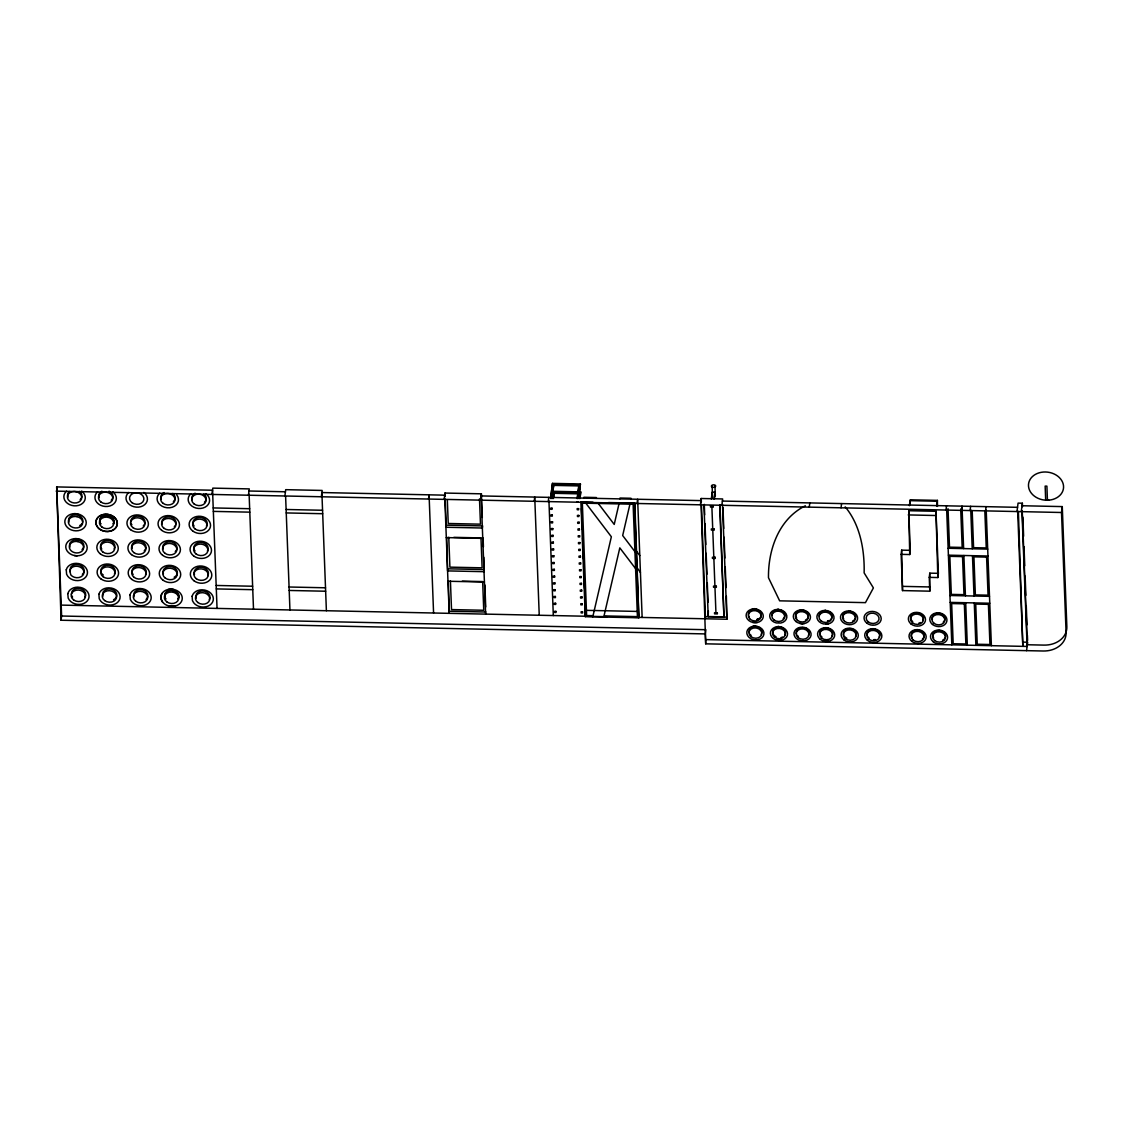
<?xml version="1.0" encoding="UTF-8"?>
<svg xmlns="http://www.w3.org/2000/svg" width="1123" height="1123" viewBox="0 0 1123 1123"><rect width="100%" height="100%" fill="white"/><g stroke="black" fill="none" stroke-linecap="round" stroke-linejoin="round"><path stroke-width="1.5" d="M71.381 594.123L72.125 591.245A7.201 5.741 7.3 0 1 78.105 588.326L79.972 588.522A7.201 5.741 7.3 0 1 84.969 596.973M61.077 620.233L61.611 616.022L705.862 629.708L705.328 633.919L61.077 620.233L56.683 486.919L212.542 490.232L217.048 608.413M60.656 609.312L61.204 605.1L607.136 616.695M212.008 494.443L212.809 488.126L249.264 488.898L248.45 495.215M284.891 495.987L285.705 489.67L322.147 490.442L321.346 496.759M428.537 499.047L429.07 494.822L433.576 613.004M444.161 499.37L444.961 493.053L481.402 493.825L482.314 517.478M446.182 525.143L445.915 527.249L482.357 528.021L482.637 525.915L446.182 525.143L445.227 499.805M446.645 537.243L447.586 570.905L484.027 571.677L483.831 557.303M448.316 580.83L449.2 613.34L444.82 498.542M480.602 500.142L481.402 493.825M534.197 501.279L534.73 497.068L539.237 615.25M548.263 501.588L548.796 497.377M550.537 498.542L552.474 483.381L580.423 483.971L578.752 498.5M551 496.31L552.474 483.381M551.926 498.654L553.779 484.252L578.906 484.785L577.278 497.503M552.179 498.191L553.779 484.252M553.26 498.584L554.074 492.183L579.215 492.716M553.499 498.107L554.074 492.183M577.32 498.64L578.949 485.922L553.821 485.389M578.71 497.363L580.423 483.971M579.861 498.598L580.717 491.902L552.783 491.298M580.128 498.051L580.717 491.902M583.848 498.121L583.96 497.278L596.411 497.545L596.299 498.387M634.818 502.739L638.861 617.79L585.265 616.653L584.872 597.169M619.938 498.879L620.036 498.036L631.014 498.275L630.901 499.117M637.092 503.469L637.639 499.258L642.145 617.439M636.264 566.568L640.433 572.548M700.401 504.817L701.215 498.5L722.65 498.949L721.836 505.28M711.336 499.033L712.221 492.127L715.028 492.183L714.144 499.089M711.533 498.879L712.375 492.323M714.354 498.935L715.197 492.379M705.455 618.787L701.468 505.448M720.011 504.69L723.942 616.878L708.22 616.541L708.36 610.94M1022.028 505.743L1062.274 506.599L1061.516 512.495L1066.092 632.502A23.695 18.923 7.3 0 1 1043.211 651.003L705.707 643.83L701.075 504.087M624.641 617.074L726.89 619.236L726.356 596.285M754.502 608.624L752.256 609.087A8.605 6.864 7.3 0 0 748.844 620.556A8.605 6.864 7.3 0 0 763.064 617.762A8.605 6.864 7.3 0 0 752.242 609.101M755.161 625.876L752.915 626.339M778.028 609.41L775.825 609.592A8.605 6.878 7.3 0 0 769.718 616.12A8.605 6.878 7.3 0 0 776.33 622.928L780.766 623.026A8.605 6.878 7.3 0 0 786.76 615.586A8.605 6.878 7.3 0 0 778.028 609.41L778.071 609.129M778.73 626.381L776.484 626.845A8.605 6.878 7.3 0 0 773.087 638.313A8.605 6.878 7.3 0 0 787.307 635.52A8.605 6.878 7.3 0 0 776.484 626.845M809.262 507.133L809.809 502.922M827.932 624.023L823.496 623.925A8.605 6.878 7.3 0 1 816.926 616.232A8.605 6.878 7.3 0 1 825.194 610.407L825.237 610.126M841.043 507.807L841.59 503.595M848.777 610.912L846.574 611.094A8.605 6.878 7.3 0 0 840.58 618.534A8.605 6.878 7.3 0 0 849.311 624.711L851.515 624.528A8.605 6.878 7.3 0 0 857.509 617.089A8.605 6.878 7.3 0 0 848.777 610.912L848.82 610.631M901.151 554.355L901.685 550.144L910.262 550.326L908.76 510.712L935.992 511.288L938.365 573.334L937.831 577.545L929.254 577.362L929.774 591.175L902.527 590.586L901.151 554.355L909.728 554.537L910.262 550.326M909.728 554.537L908.76 510.712M909.405 505.687L910.149 499.805L937.396 500.381L937.48 506.403M902.527 590.586L901.685 550.144M937.831 577.545L935.992 511.288M936.638 506.262L937.396 500.381M929.254 577.362L929.788 573.151L938.365 573.334M929.774 591.175L929.788 573.151M945.973 510.039L946.521 505.827M961.47 510.361L962.004 506.15L963.632 548.6M970.09 510.544L970.623 506.333M985.531 510.881L986.078 506.67M1016.989 511.541L1018.07 503.118L1022.351 503.216L1022.491 506.684M1021.284 511.639L1022.351 503.216M1018.407 511.807L1022.828 646.343L1017.663 510.811M1026.576 650.652L1027.657 642.23L1023.376 642.131M592.79 616.808L611.361 536.766L585.855 503.202M618.984 503.918L614.225 524.427L598.306 503.469M629.947 504.143L622.675 535.531L634.93 551.66M850.687 611.572L849.016 611.361A6.471 5.166 7.3 0 1 855.389 615.334A6.471 5.166 7.3 0 1 852.61 621.103M874.915 629.329L873.259 629.119M161.824 593.491L160.729 597.801L162.484 602.11M758.601 627.364L758.741 627.167A6.752 5.404 7.3 0 0 753.603 626.508L758.601 627.364L757.028 626.816M782.17 627.869L782.31 627.659A6.752 5.404 7.3 0 0 777.172 627.013L782.17 627.869L780.597 627.322A6.471 5.166 7.3 0 1 784.795 635.014M805.107 611.123L805.247 610.912A6.752 5.404 7.3 0 0 800.109 610.266L800.194 610.491A6.471 5.166 7.3 0 0 795.603 615.404A6.471 5.166 7.3 0 1 798.65 610.982L805.107 611.123L803.535 610.575M796.53 634.004A6.471 5.166 7.3 0 1 799.309 628.234L805.907 628.164L802.51 627.603A6.471 5.166 7.3 0 1 808.392 635.52M805.373 505.799C778.829 518.896 768.09 549.694 768.483 577.727L779.643 600.833L865.454 602.644L873.399 587.919L864.134 572.884C864.668 549.975 860.162 524.708 845.198 506.866M843.724 619.026A6.471 5.166 7.3 0 1 844.51 612.779L849.016 611.361M844.51 612.779L845.816 611.979M753.028 609.494L751.498 609.986L758.081 609.901A6.752 5.404 7.3 0 0 752.943 609.256L753.028 609.494A6.471 5.166 7.3 0 0 748.437 614.407M775.067 610.477L781.51 610.617A6.471 5.166 7.3 0 1 783.166 618.815M758.278 619.11L756.748 619.587A6.471 5.166 7.3 0 0 761.254 614A6.471 5.166 7.3 0 0 754.684 609.354M753.687 626.746L752.157 627.238A6.471 5.166 7.3 0 0 749.364 633.007M822.233 611.488L827.16 610.842L825.419 610.856A6.471 5.166 7.3 0 0 819.158 615.909M775.726 627.729L778.913 627.111A6.471 5.166 7.3 0 0 772.933 633.512M799.309 628.234L800.853 627.757M822.878 628.74L829.335 628.88L826.093 628.108A6.471 5.166 7.3 0 0 820.113 634.509M168.155 589.449A10.753 8.591 7.3 0 1 182.066 599.963A10.753 8.591 7.3 0 1 164.449 603.893A10.753 8.591 7.3 0 1 168.155 589.449L170.893 589.14M174.837 606.097L169.419 606.111M757.197 622.521L752.761 622.423M802.159 623.714L804.363 623.518M755.653 639.956L757.857 639.773A8.605 6.878 7.3 0 0 761.787 628.768A8.605 6.878 7.3 0 0 747.497 629.975A8.605 6.878 7.3 0 0 755.639 639.956L753.421 639.675M781.426 640.278L776.99 640.18M802.819 640.966L805.023 640.77A8.605 6.878 7.3 0 0 808.939 629.764A8.605 6.878 7.3 0 0 794.663 630.986A8.605 6.878 7.3 0 0 802.805 640.966L800.587 640.686M828.592 641.275L824.156 641.177M873.652 639.703L875.393 639.563M556.011 484.589L568.238 484.841M552.825 492.436L566.792 492.73M937.284 501.237L910.037 500.661L910.177 504.101M554.116 493.306L577.573 493.811M248.983 491.004L285.439 491.776M444.694 495.159L321.88 492.548L326.386 610.73M700.934 500.605L481.135 495.931L485.641 614.113M722.384 501.055L1017.536 507.329M576.913 501.813L578.317 501.841M593 502.234L580.886 501.967L585.265 616.653M608.554 502.557L634.495 503.104L638.861 617.79M56.15 491.13L1061.516 512.495M908.212 514.924L935.459 515.513M213.216 507.933L249.671 508.705M286.112 509.491L322.554 510.263M213.356 511.386L249.797 512.158M286.239 512.93L322.68 513.716M453.846 537.341L480.981 537.917L482.118 567.831L449.902 567.143L448.765 537.243M446.308 537.594L482.764 538.38M948.135 548.263L987.707 549.105M948.402 555.169L987.959 556.011M447.852 568.799L484.294 569.572M903.074 586.374L930.321 586.964M462.297 581.138L482.651 581.574L483.746 610.266L451.516 609.578L450.421 580.886M447.979 581.251L484.42 582.023M949.946 595.499L989.503 596.341M216.178 585.462L252.619 586.234M289.074 587.006L325.516 587.792M950.198 602.391L989.77 603.233M216.304 588.915L252.759 589.687M289.201 590.459L325.642 591.231M586.431 610.351L637.218 611.417M449.467 611.235L485.922 612.007M705.721 616.681L727.157 617.131M593.056 615.685L586.627 615.544L582.346 503.132L633.119 504.213L637.415 616.625L604.02 615.909L619.812 547.87L635.576 568.631M706.241 639.619L1027.124 646.441L1021.944 510.895M69.907 547.027A7.187 5.741 7.3 0 1 76.266 539.742L78.119 539.924A7.187 5.741 7.3 0 1 83.495 543.981A7.187 5.741 7.3 0 1 82.063 549.568M76.252 539.742L78.119 539.938M74.343 555.534L77.136 555.815M170.766 589.14L173.56 589.421M825.194 610.407L827.426 610.687A8.605 6.878 7.3 0 1 833.996 618.394A8.605 6.878 7.3 0 1 825.728 624.206M778.267 609.859L781.65 610.407A6.752 5.404 7.3 0 0 776.512 609.761L776.597 610A6.471 5.166 7.3 0 0 772.02 614.913M938.996 630.508L942.253 631.266M849.676 628.613L851.346 628.824M799.927 623.433L802.145 623.714M827.104 611.066L830.037 612.47A6.471 5.166 7.3 0 1 830.318 619.812M804.194 627.827L805.767 628.375M828.676 611.628L830.037 612.47M636.685 551.505L639.787 555.59M164.856 597.633L165.657 598.994M133.89 596.945L134.269 592.565A7.201 5.741 7.3 0 1 140.263 589.645L142.13 589.842A7.201 5.741 7.3 0 1 147.506 593.899A7.201 5.741 7.3 0 1 146.074 599.485M70.173 571.804L70.552 567.424A7.201 5.741 7.3 0 1 76.532 564.518L78.399 564.701A7.201 5.741 7.3 0 1 83.776 568.771A7.201 5.741 7.3 0 1 82.358 574.358M71.76 595.667L72.56 597.015M196.048 598.264L196.427 593.885A7.201 5.741 7.3 0 1 202.407 590.979L204.274 591.161A7.201 5.741 7.3 0 1 209.271 599.612M164.842 597.604L165.221 593.225A7.201 5.741 7.3 0 1 171.201 590.305L173.068 590.501A7.201 5.741 7.3 0 1 178.066 598.952M102.825 596.285L103.204 591.905A7.201 5.741 7.3 0 1 109.184 588.985L111.051 589.182A7.201 5.741 7.3 0 1 116.666 593.983A7.201 5.741 7.3 0 1 113.591 599.752M1062.274 506.599L1066.85 626.606A23.695 18.923 7.3 0 1 1043.955 645.107L1027.334 644.756L1022.239 510.951M1047.436 500.212L1046.903 486.133L1045.148 486.105L1045.681 500.17M1022.885 517.113L1023.615 536.233M1024.022 546.648L1024.737 565.767M1025.145 576.197L1025.875 595.302M1026.268 605.732L1026.998 624.851M1027.391 635.267L1027.601 640.489M986.205 510.067L991.384 645.683M984.843 511.26L986.247 547.94L973.585 547.673L972.209 510.993M970.749 509.73L972.223 548.782M972.476 555.674L974.006 596.004M974.273 602.911L975.887 645.346M963.885 555.492L965.429 595.822M965.696 602.728L967.31 645.164M960.712 509L962.172 547.434L949.496 547.168L948.037 508.733M946.647 509.224L951.827 644.841M722.973 507.638L723.774 528.498M724.11 537.187L724.896 558.047M725.233 566.736L726.034 587.596M722.51 504.536L726.89 619.236M719.675 505.041L723.942 616.878M714.958 486.119L715.323 495.748M712.136 486.062L712.572 497.377M711.87 506.529L712.726 528.989M712.782 530.112L715.955 613.312M704.289 504.353L704.683 514.839M705.019 523.571L705.82 544.543M706.156 553.288L706.957 574.246M707.293 582.991L708.023 602.209M703.953 504.718L708.22 616.541M701.215 498.5L701.342 501.981M705.328 633.919L705.707 643.83M581.489 508.551L582.29 529.396M582.626 538.085L583.413 558.945M583.679 565.894L584.55 588.48M548.936 500.844L553.316 615.558M483.101 538.015L483.423 546.789M484.883 584.985L485.726 606.939M479.493 498.851L480.462 524.174L448.231 523.486L447.333 499.861M444.961 493.053L445.087 496.436M285.621 496.605L289.945 609.957M249.109 494.218L253.503 609.185M56.683 486.919L61.611 616.022M826.079 628.108L827.763 628.319A6.471 5.166 7.3 0 1 831.975 636.011M82.161 523.402A7.187 5.741 7.3 0 1 79.705 525.522M68.938 522.055A7.187 5.741 7.3 0 1 75.311 514.769L77.164 514.98A7.187 5.741 7.3 0 1 82.765 522.013M867.279 635.506A6.471 5.166 7.3 0 1 874.101 629.175A6.471 5.166 7.3 0 1 879.141 637.022M869.034 637.878A6.471 5.166 7.3 0 1 867.967 636.783M194.476 574.443A7.201 5.741 7.3 0 1 201.775 567.199A7.201 5.741 7.3 0 1 207.699 575.79M79.536 491.439A7.201 5.741 7.3 0 1 80.168 499.609M67.984 497.068A7.201 5.741 7.3 0 1 69.415 491.481M843.696 635.014A6.471 5.166 7.3 0 1 850.518 628.669A6.471 5.166 7.3 0 1 855.558 636.516M846.812 638.229A6.471 5.166 7.3 0 1 844.384 636.278M776.063 636.727A6.471 5.166 7.3 0 1 773.621 634.776M178.192 598.952A7.201 5.741 7.3 0 0 171.328 590.319L169.489 590.516A7.201 5.741 7.3 0 0 165.797 598.994M101.786 549.077A7.187 5.741 7.3 0 1 107.331 540.388A7.187 5.741 7.3 0 1 114.195 549.021M798.285 636.376A6.471 5.166 7.3 0 1 797.218 635.267M801.864 610.351A6.471 5.166 7.3 0 1 808.223 614.337A6.471 5.166 7.3 0 1 805.444 620.107M175.385 525.382A7.187 5.741 7.3 0 1 174.346 526.589M162.161 524.034A7.187 5.741 7.3 0 1 168.52 516.748A7.187 5.741 7.3 0 1 175.988 523.992M163.116 549.007A7.187 5.741 7.3 0 1 171.342 541.904A7.187 5.741 7.3 0 1 175.286 551.547M163.397 573.783A7.201 5.741 7.3 0 1 167.341 566.848A7.201 5.741 7.3 0 1 176.508 569.81A7.201 5.741 7.3 0 1 174.163 577.25M109.057 491.186A7.201 5.741 7.3 0 1 111.233 500.268M99.063 497.728A7.201 5.741 7.3 0 1 101.898 491.214M933.704 638.173A6.471 5.166 7.3 0 1 935.796 631.126A6.471 5.166 7.3 0 1 944.682 633.218A6.471 5.166 7.3 0 1 942.59 640.264M932.357 619.657A6.471 5.166 7.3 0 1 940.021 613.467A6.471 5.166 7.3 0 1 943.236 622.212M755.344 626.606A6.471 5.166 7.3 0 1 761.226 634.509M751.119 635.365A6.471 5.166 7.3 0 1 750.052 634.27M172.76 493.418A7.201 5.741 7.3 0 1 173.391 501.588M161.207 499.047A7.201 5.741 7.3 0 1 164.042 492.534M101.252 572.463A7.201 5.741 7.3 0 1 108.552 565.22A7.201 5.741 7.3 0 1 114.476 573.811M103.302 575.046A7.201 5.741 7.3 0 1 102.067 573.853M821.868 636.867A6.471 5.166 7.3 0 1 820.801 635.772M749.406 617.018A6.471 5.166 7.3 0 1 748.704 615.755M194.068 526.083A7.187 5.741 7.3 0 1 199.599 517.408A7.187 5.741 7.3 0 1 206.464 526.041M912.283 637.724A6.471 5.166 7.3 0 1 913.897 630.915A6.471 5.166 7.3 0 1 922.573 632.01A6.471 5.166 7.3 0 1 922.46 639.015M132.051 548.347A7.187 5.741 7.3 0 1 140.277 541.244A7.187 5.741 7.3 0 1 144.221 550.888M203.839 494.078A7.201 5.741 7.3 0 1 204.47 502.248M192.286 499.707A7.201 5.741 7.3 0 1 195.121 493.194M176.732 494.864A10.753 8.591 7.3 0 1 174.472 506.248A10.753 8.591 7.3 0 1 160.028 504.789A10.753 8.591 7.3 0 1 159.761 493.137M912.676 621.566A6.471 5.166 7.3 0 1 912.03 614.548A6.471 5.166 7.3 0 1 920.635 613.818A6.471 5.166 7.3 0 1 922.783 620.696M920.495 622.549A6.471 5.166 7.3 0 1 918.965 623.04M195.023 551.056A7.187 5.741 7.3 0 1 200.554 542.381A7.187 5.741 7.3 0 1 207.418 551.014M130.731 521.886A7.187 5.741 7.3 0 1 140.221 516.524A7.187 5.741 7.3 0 1 143.267 525.929M131.91 524.764A7.187 5.741 7.3 0 1 131.096 523.374M131.967 571.621A7.201 5.741 7.3 0 1 140.557 566.02A7.201 5.741 7.3 0 1 145.555 574.471M133.146 574.513A7.201 5.741 7.3 0 1 132.317 573.123M81.67 491.102A10.753 8.591 7.3 0 1 82.611 503.301A10.753 8.591 7.3 0 1 67.464 503.357A10.753 8.591 7.3 0 1 66.538 491.158M205.972 493.741A10.753 8.591 7.3 0 1 206.913 505.94A10.753 8.591 7.3 0 1 191.766 505.996A10.753 8.591 7.3 0 1 190.84 493.797M143.828 492.421A10.753 8.591 7.3 0 1 144.755 504.62A10.753 8.591 7.3 0 1 129.622 504.676A10.753 8.591 7.3 0 1 128.682 492.478M112.749 491.762A10.753 8.591 7.3 0 1 113.676 503.96A10.753 8.591 7.3 0 1 98.543 504.016A10.753 8.591 7.3 0 1 97.617 491.818M782.661 637.05A6.752 5.404 7.3 0 1 781.061 637.555M758.432 619.292A6.752 5.404 7.3 0 1 756.832 619.798M66.257 569.782L66.594 574.246L67.815 576.324A10.753 8.591 7.3 0 0 85.657 577.194A10.753 8.591 7.3 0 0 78.891 563.634L76.097 563.339A10.753 8.591 7.3 0 0 67.155 567.691L66.257 569.782M69.724 570.498L70.777 574.878A7.201 5.741 7.3 0 0 82.709 575.467A7.201 5.741 7.3 0 0 78.189 566.385L76.322 566.203A7.201 5.741 7.3 0 0 70.342 569.108L69.724 570.498M67.815 593.59L68.166 598.054L69.387 600.131A10.753 8.591 7.3 0 0 87.229 601.016A10.753 8.591 7.3 0 0 80.463 587.441L77.669 587.161A10.753 8.591 7.3 0 0 68.728 591.512L67.815 593.59M98.894 594.249L99.231 598.727L100.466 600.805A10.753 8.591 7.3 0 0 118.294 601.675A10.753 8.591 7.3 0 0 111.542 588.101L108.749 587.82A10.753 8.591 7.3 0 0 99.807 592.172L98.894 594.249M129.973 594.909L130.31 599.387L131.545 601.465A10.753 8.591 7.3 0 0 149.373 602.335A10.753 8.591 7.3 0 0 142.607 588.761L139.828 588.48A10.753 8.591 7.3 0 0 130.886 592.832L129.973 594.909M192.117 596.229L192.468 600.707L193.689 602.784A10.753 8.591 7.3 0 0 203.291 607.066L206.042 606.757A10.753 8.591 7.3 0 0 213.342 598.391A10.753 8.591 7.3 0 0 204.765 590.08L201.972 589.8A10.753 8.591 7.3 0 0 193.03 594.151L192.117 596.229M919.302 630.031L917.547 629.806L919.302 630.031M714.93 487.017L714.467 487.2A2.12 1.263 -2.2 0 1 712.347 487.157L711.94 486.947A2.12 1.263 -2.2 0 1 712.164 485.164A2.12 1.263 -2.2 0 1 715.154 485.22A2.12 1.263 -2.2 0 1 714.93 487.017M829.013 620.612L827.483 621.089A6.471 5.166 7.3 0 0 829.013 620.612M1048.854 500.17L1044.264 500.072A17.603 14.066 7.3 0 1 1030.928 478.216A17.603 14.066 7.3 0 1 1060.533 478.847A17.603 14.066 7.3 0 1 1048.854 500.17M713.259 505.996L710.452 505.94L710.494 507.063L713.302 507.119L713.259 505.996M552.025 508.186L550.621 508.158L550.663 509.295L552.067 509.323L552.025 508.186M578.584 508.635L577.166 508.607L577.222 509.73L578.626 509.772L578.584 508.635M552.277 514.98L550.874 514.952L550.916 516.075L552.334 516.117L552.277 514.98M578.836 515.429L577.433 515.401L577.475 516.524L578.878 516.552L578.836 515.429M552.544 521.774L551.14 521.746L551.182 522.869L552.586 522.897L552.544 521.774M579.103 522.223L577.685 522.195L577.727 523.318L579.145 523.346L579.103 522.223M714.144 529.017L711.322 528.947L711.364 530.084L714.186 530.14L714.144 529.017M552.797 528.568L551.393 528.526L551.435 529.663L552.839 529.691L552.797 528.568M579.356 529.017L577.952 528.975L577.994 530.112L579.398 530.14L579.356 529.017M553.063 535.348L551.66 535.32L551.702 536.457L553.106 536.485L553.063 535.348M579.622 535.797L578.205 535.769L578.247 536.906L579.665 536.934L579.622 535.797M553.316 542.142L551.912 542.114L551.955 543.251L553.358 543.279L553.316 542.142M579.875 542.591L578.471 542.563L578.513 543.7L579.917 543.729L579.875 542.591M962.523 556.601L949.847 556.334L951.307 594.39L963.983 594.657L962.523 556.601M986.598 557.106L973.922 556.84L975.368 594.909L988.058 595.176L986.598 557.106M553.583 548.936L552.179 548.908L552.221 550.045L553.625 550.073L553.583 548.936M580.128 549.386L578.724 549.358L578.766 550.495L580.184 550.523L580.128 549.386M715.225 557.317L712.403 557.247L712.445 558.384L715.267 558.44L715.225 557.317M553.836 555.731L552.432 555.703L552.474 556.84L553.878 556.868L553.836 555.731M580.394 556.18L578.991 556.152L579.033 557.275L580.437 557.317L580.394 556.18M554.102 562.525L552.684 562.497L552.741 563.62L554.144 563.662L554.102 562.525M580.647 562.974L579.243 562.946L579.286 564.069L580.689 564.097L580.647 562.974M554.355 569.319L552.951 569.291L552.993 570.414L554.397 570.442L554.355 569.319M580.914 569.768L579.51 569.74L579.552 570.863L580.956 570.891L580.914 569.768M554.622 576.113L553.204 576.085L553.246 577.208L554.664 577.236L554.622 576.113M581.167 576.562L579.763 576.52L579.805 577.657L581.209 577.685L581.167 576.562M554.874 582.907L553.471 582.865L553.513 584.002L554.916 584.03L554.874 582.907M581.433 583.342L580.029 583.314L580.072 584.451L581.475 584.479L581.433 583.342M716.32 586.178L713.512 586.122L713.554 587.259L716.362 587.315L716.32 586.178M555.141 589.687L553.723 589.659L553.765 590.796L555.183 590.824L555.141 589.687M581.686 590.136L580.282 590.108L580.324 591.245L581.728 591.274L581.686 590.136M964.334 603.823L951.658 603.556L953.188 643.732L965.864 643.998L964.334 603.823M988.408 604.342L975.719 604.076L977.249 644.251L989.939 644.518L988.408 604.342M555.394 596.481L553.99 596.453L554.032 597.59L555.436 597.618L555.394 596.481M581.953 596.931L580.535 596.903L580.591 598.04L581.995 598.068L581.953 596.931M555.646 603.276L554.243 603.248L554.285 604.385L555.703 604.413L555.646 603.276M582.205 603.725L580.802 603.697L580.844 604.82L582.247 604.862L582.205 603.725M717.33 612.779L714.523 612.723L714.565 613.86L717.372 613.916L717.33 612.779M582.514 611.81L581.11 611.782L581.153 612.919L582.556 612.947L582.514 611.81M555.955 611.375L554.551 611.333L554.594 612.47L556.011 612.498L555.955 611.375M75.999 491.649L74.132 491.453A7.201 5.741 7.3 0 0 68.264 499.693A7.201 5.741 7.3 0 0 80.337 500.914A7.201 5.741 7.3 0 0 75.999 491.649M77.655 513.899L74.862 513.59A10.753 8.591 7.3 0 0 66.117 525.901A10.753 8.591 7.3 0 0 84.155 527.74A10.753 8.591 7.3 0 0 77.655 513.885M76.954 516.636L75.087 516.454A7.201 5.741 7.3 0 0 69.219 524.694A7.201 5.741 7.3 0 0 81.291 525.915A7.201 5.741 7.3 0 0 76.954 516.636M78.61 538.858L75.817 538.563A10.753 8.591 7.3 0 0 67.057 550.874A10.753 8.591 7.3 0 0 85.095 552.698A10.753 8.591 7.3 0 0 78.61 538.843M77.908 541.609L76.041 541.412A7.201 5.741 7.3 0 0 69.317 546.466A7.201 5.741 7.3 0 0 75.044 552.769L76.911 552.965A7.201 5.741 7.3 0 0 83.635 547.912A7.201 5.741 7.3 0 0 77.908 541.609M933.957 623.279A6.471 5.166 7.3 0 0 944.654 621.187A6.471 5.166 7.3 0 0 936.512 614.66A6.471 5.166 7.3 0 0 933.957 623.279M104.65 600.552A7.201 5.741 7.3 0 0 116.441 597.913A7.201 5.741 7.3 0 0 107.12 590.88A7.201 5.741 7.3 0 0 104.65 600.552M821.039 620.879A6.471 5.166 7.3 0 0 831.736 618.787A6.471 5.166 7.3 0 0 823.608 612.26A6.471 5.166 7.3 0 0 821.039 620.879M133.876 552.614A7.201 5.741 7.3 0 0 145.653 549.975A7.201 5.741 7.3 0 0 136.346 542.942A7.201 5.741 7.3 0 0 133.876 552.614M130.577 529.677A10.753 8.591 7.3 0 0 148.18 525.746A10.753 8.591 7.3 0 0 134.269 515.218A10.753 8.591 7.3 0 0 130.577 529.677M868.865 639.141A6.471 5.166 7.3 0 0 879.576 637.036A6.471 5.166 7.3 0 0 871.434 630.522A6.471 5.166 7.3 0 0 868.865 639.141M101.842 526.982A7.201 5.741 7.3 0 0 113.634 524.357A7.201 5.741 7.3 0 0 104.313 517.31A7.201 5.741 7.3 0 0 101.842 526.982M196.314 578.71A7.201 5.741 7.3 0 0 208.092 576.085A7.201 5.741 7.3 0 0 198.785 569.038A7.201 5.741 7.3 0 0 196.314 578.71M196.02 553.934A7.201 5.741 7.3 0 0 207.811 551.295A7.201 5.741 7.3 0 0 198.504 544.262A7.201 5.741 7.3 0 0 196.02 553.934M845.296 638.636A6.471 5.166 7.3 0 0 855.993 636.544A6.471 5.166 7.3 0 0 847.851 630.017A6.471 5.166 7.3 0 0 845.296 638.636M774.547 637.134A6.471 5.166 7.3 0 0 785.244 635.028A6.471 5.166 7.3 0 0 777.102 628.515A6.471 5.166 7.3 0 0 774.547 637.134M166.808 601.872A7.201 5.741 7.3 0 0 178.585 599.247A7.201 5.741 7.3 0 0 169.278 592.2A7.201 5.741 7.3 0 0 166.808 601.872M73.585 599.893A7.201 5.741 7.3 0 0 85.362 597.254A7.201 5.741 7.3 0 0 76.055 590.221A7.201 5.741 7.3 0 0 73.585 599.893M102.797 551.955A7.201 5.741 7.3 0 0 114.588 549.315A7.201 5.741 7.3 0 0 105.267 542.283A7.201 5.741 7.3 0 0 102.797 551.955M913.181 640.082A6.471 5.166 7.3 0 0 923.878 637.976A6.471 5.166 7.3 0 0 915.736 631.463A6.471 5.166 7.3 0 0 913.181 640.082M798.13 637.639A6.471 5.166 7.3 0 0 808.827 635.534A6.471 5.166 7.3 0 0 800.685 629.02A6.471 5.166 7.3 0 0 798.13 637.639M165.235 578.05A7.201 5.741 7.3 0 0 177.013 575.425A7.201 5.741 7.3 0 0 167.706 568.378A7.201 5.741 7.3 0 0 165.235 578.05M164 528.301A7.201 5.741 7.3 0 0 175.778 525.676A7.201 5.741 7.3 0 0 166.471 518.629A7.201 5.741 7.3 0 0 164 528.301M100.452 553.976A10.753 8.591 7.3 0 0 118.055 550.045A10.753 8.591 7.3 0 0 104.144 539.531A10.753 8.591 7.3 0 0 100.452 553.976M773.887 619.882A6.471 5.166 7.3 0 0 784.584 617.776A6.471 5.166 7.3 0 0 776.442 611.263A6.471 5.166 7.3 0 0 773.887 619.882M131.531 554.636A10.753 8.591 7.3 0 0 149.134 550.705A10.753 8.591 7.3 0 0 135.223 540.191A10.753 8.591 7.3 0 0 131.531 554.636M163.046 503.315A7.201 5.741 7.3 0 0 174.823 500.676A7.201 5.741 7.3 0 0 165.516 493.643A7.201 5.741 7.3 0 0 163.046 503.315M797.456 620.387A6.471 5.166 7.3 0 0 808.167 618.282A6.471 5.166 7.3 0 0 800.025 611.768A6.471 5.166 7.3 0 0 797.456 620.387M795.87 616.752A6.471 5.166 7.3 0 0 796.572 618.015A6.471 5.166 7.3 0 1 795.87 616.752M750.304 619.377A6.471 5.166 7.3 0 0 761.001 617.285A6.471 5.166 7.3 0 0 752.859 610.758A6.471 5.166 7.3 0 0 750.304 619.377M103.091 576.731A7.201 5.741 7.3 0 0 114.869 574.106A7.201 5.741 7.3 0 0 105.562 567.059A7.201 5.741 7.3 0 0 103.091 576.731M195.079 528.961A7.201 5.741 7.3 0 0 206.857 526.336A7.201 5.741 7.3 0 0 197.55 519.289A7.201 5.741 7.3 0 0 195.079 528.961M867.419 640.321A8.605 6.878 7.3 0 0 881.639 637.527A8.605 6.878 7.3 0 0 870.816 628.852A8.605 6.878 7.3 0 0 867.419 640.321M844.622 621.384A6.471 5.166 7.3 0 0 855.319 619.292A6.471 5.166 7.3 0 0 847.191 612.765A6.471 5.166 7.3 0 0 844.622 621.384M164.955 553.274A7.201 5.741 7.3 0 0 176.732 550.635A7.201 5.741 7.3 0 0 167.425 543.602A7.201 5.741 7.3 0 0 164.955 553.274M796.01 621.552A8.605 6.864 7.3 0 0 810.23 618.773A8.605 6.864 7.3 0 0 799.408 610.098A8.605 6.864 7.3 0 0 796.01 621.552M820.253 639.31A8.605 6.878 7.3 0 0 834.473 636.53A8.605 6.878 7.3 0 0 823.65 627.855A8.605 6.878 7.3 0 0 820.253 639.31M197.873 602.532A7.201 5.741 7.3 0 0 209.664 599.907A7.201 5.741 7.3 0 0 200.357 592.86A7.201 5.741 7.3 0 0 197.873 602.532M100.888 501.995A7.201 5.741 7.3 0 0 112.679 499.356A7.201 5.741 7.3 0 0 103.372 492.323A7.201 5.741 7.3 0 0 100.888 501.995M934.617 640.531A6.471 5.166 7.3 0 0 945.313 638.44A6.471 5.166 7.3 0 0 937.172 631.912A6.471 5.166 7.3 0 0 934.617 640.531M911.722 641.261A8.605 6.878 7.3 0 0 925.956 638.468A8.605 6.878 7.3 0 0 915.119 629.792A8.605 6.878 7.3 0 0 911.722 641.261M161.656 530.337A10.753 8.591 7.3 0 0 179.259 526.406A10.753 8.591 7.3 0 0 165.348 515.892A10.753 8.591 7.3 0 0 161.656 530.337M933.157 641.71A8.605 6.878 7.3 0 0 947.391 638.931A8.605 6.878 7.3 0 0 936.568 630.256A8.605 6.878 7.3 0 0 933.157 641.71M912.522 622.83A6.471 5.166 7.3 0 0 923.218 620.724A6.471 5.166 7.3 0 0 915.077 614.211A6.471 5.166 7.3 0 0 912.522 622.83M750.964 636.629A6.471 5.166 7.3 0 0 761.661 634.537A6.471 5.166 7.3 0 0 753.519 628.01A6.471 5.166 7.3 0 0 750.964 636.629M162.891 580.086A10.753 8.591 7.3 0 0 180.494 576.155A10.753 8.591 7.3 0 0 166.583 565.627A10.753 8.591 7.3 0 0 162.891 580.086M162.61 555.295A10.753 8.591 7.3 0 0 180.213 551.365A10.753 8.591 7.3 0 0 166.302 540.851A10.753 8.591 7.3 0 0 162.61 555.295M99.498 529.017A10.753 8.591 7.3 0 0 117.101 525.087A10.753 8.591 7.3 0 0 103.19 514.559A10.753 8.591 7.3 0 0 99.498 529.017A10.753 8.591 7.3 0 0 117.115 525.101A10.753 8.591 7.3 0 0 103.19 514.573A10.753 8.591 7.3 0 0 99.498 529.031M106.376 515.429A7.187 5.741 7.3 0 0 100.831 524.104A7.201 5.741 7.3 0 1 106.376 515.443A7.201 5.741 7.3 0 1 113.241 524.09A7.187 5.741 7.3 0 0 106.376 515.429M134.156 577.39A7.201 5.741 7.3 0 0 145.948 574.765A7.201 5.741 7.3 0 0 136.627 567.719A7.201 5.741 7.3 0 0 134.156 577.39M192.721 530.997A10.753 8.591 7.3 0 0 210.338 527.066A10.753 8.591 7.3 0 0 196.413 516.552A10.753 8.591 7.3 0 0 192.721 530.997M821.713 638.131A6.471 5.166 7.3 0 0 832.41 636.039A6.471 5.166 7.3 0 0 824.268 629.512A6.471 5.166 7.3 0 0 821.713 638.131M135.729 601.212A7.201 5.741 7.3 0 0 147.52 598.573A7.201 5.741 7.3 0 0 138.199 591.54A7.201 5.741 7.3 0 0 135.729 601.212M193.675 555.955A10.753 8.591 7.3 0 0 211.278 552.025A10.753 8.591 7.3 0 0 197.367 541.511A10.753 8.591 7.3 0 0 193.675 555.955M194.125 503.974A7.201 5.741 7.3 0 0 205.902 501.335A7.201 5.741 7.3 0 0 196.595 494.302A7.201 5.741 7.3 0 0 194.125 503.974M132.921 527.642A7.201 5.741 7.3 0 0 144.713 525.017A7.201 5.741 7.3 0 0 135.392 517.97A7.201 5.741 7.3 0 0 132.921 527.642M843.836 639.815A8.605 6.864 7.3 0 0 858.056 637.022A8.605 6.864 7.3 0 0 847.233 628.347A8.605 6.864 7.3 0 0 843.836 639.815M131.812 579.426A10.753 8.591 7.3 0 0 149.415 575.495A10.753 8.591 7.3 0 0 135.504 564.967A10.753 8.591 7.3 0 0 131.812 579.426M911.062 624.009A8.605 6.878 7.3 0 0 925.282 621.216A8.605 6.878 7.3 0 0 914.459 612.54A8.605 6.878 7.3 0 0 911.062 624.009M868.205 621.889A6.471 5.166 7.3 0 0 878.902 619.784A6.471 5.166 7.3 0 0 870.774 613.27A6.471 5.166 7.3 0 0 868.205 621.889M193.956 580.745A10.753 8.591 7.3 0 0 211.573 576.815A10.753 8.591 7.3 0 0 197.648 566.287A10.753 8.591 7.3 0 0 193.956 580.745M100.733 578.766A10.753 8.591 7.3 0 0 118.35 574.836A10.753 8.591 7.3 0 0 104.425 564.308A10.753 8.591 7.3 0 0 100.733 578.766M131.967 502.655A7.201 5.741 7.3 0 0 143.758 500.016A7.201 5.741 7.3 0 0 134.437 492.983A7.201 5.741 7.3 0 0 131.967 502.655M866.745 623.068A8.605 6.878 7.3 0 0 880.979 620.275A8.605 6.878 7.3 0 0 870.157 611.6A8.605 6.878 7.3 0 0 866.745 623.068M932.497 624.458A8.605 6.878 7.3 0 0 946.731 621.665A8.605 6.878 7.3 0 0 935.894 612.99A8.605 6.878 7.3 0 0 932.497 624.458"/></g></svg>
